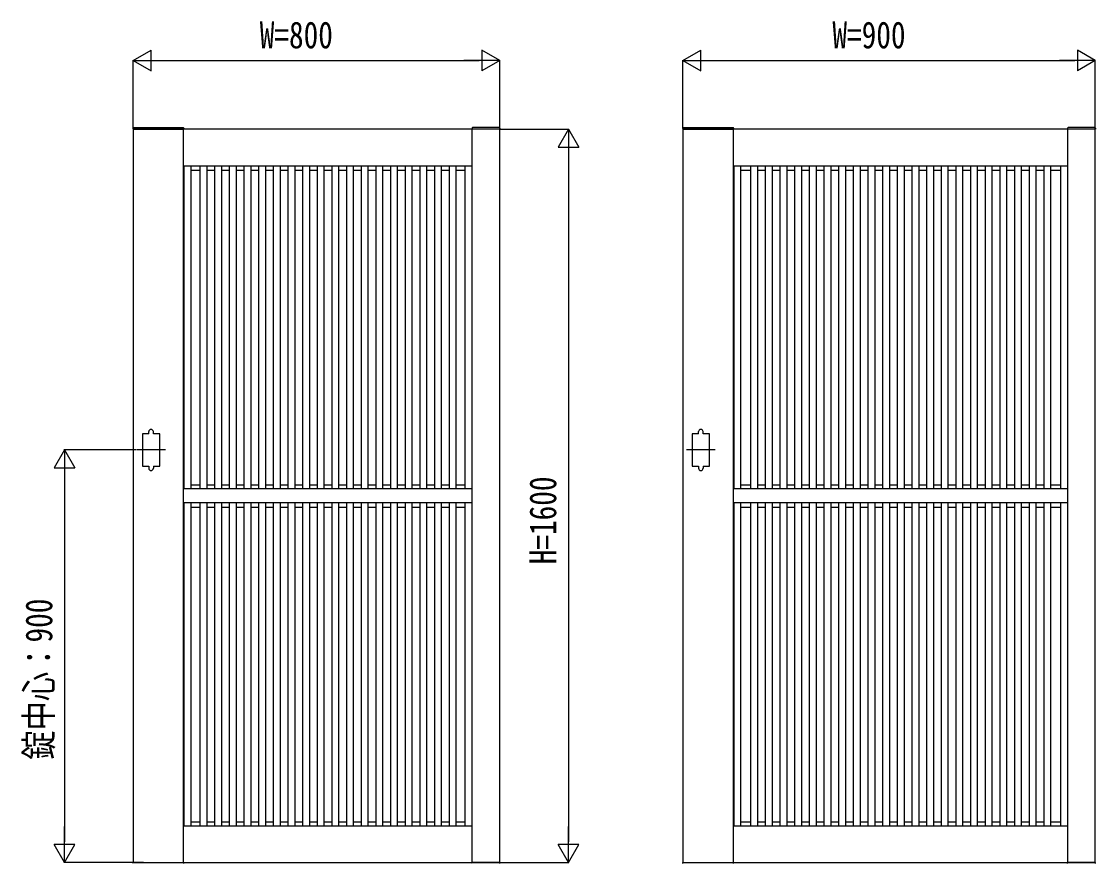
# Model space of a CAD drawing. Units: millimetres, scale not verified. Extents: x -8410 to 8410, y -5940 to 5940.
# Drawn here: x -854 to 1491, y -3153 to -1315 of the extents above; entities that cross this region are included whole.
import ezdxf
from ezdxf.enums import TextEntityAlignment as Align

# ---------------------------------------------------------------- set-up
doc = ezdxf.new("R2010")
doc.units = ezdxf.units.MM
doc.header["$LTSCALE"] = 30
for name, color, linetype in [('0-2_YKK_11', 7, 'Continuous'), ('0-3_YKK_A1', 4, 'Continuous'), ('0-4_YKK_D', 6, 'Continuous')]:
    doc.layers.add(name, color=color, linetype=linetype)
doc.styles.add('ＭＳ ゴシック', font='')
doc.styles.get('ＭＳ ゴシック').set_extended_font_data('MS Gothic')

msp = doc.modelspace()

# ---------------------------------------------------------------- linework, layer by layer
at = {"layer": '0-2_YKK_11'}
for p, q in [((-499.96, -3150), (-499.96, -1550)), ((130.04, -3150), (130.04, -1550)), ((700.04, -3150), (700.04, -1550)), ((1430.04, -3150), (1430.04, -1550)), ((-499.96, -1630), (130.04, -1630)), ((700.04, -1630), (1430.04, -1630)), ((130.04, -2334.5), (-499.96, -2334.5)), ((1430.04, -2334.5), (700.04, -2334.5)), ((130.04, -2365.5), (-499.96, -2365.5)), ((1430.04, -2365.5), (700.04, -2365.5)), ((-499.96, -3070), (130.04, -3070)), ((700.04, -3070), (1430.04, -3070))]:
    msp.add_line(p, q, dxfattribs=at)
for points in [[(-609.96, -1550), (-609.96, -3150), (190.04, -3150), (190.04, -1550)], [(590.04, -1550), (590.04, -3150), (1490.04, -3150), (1490.04, -1550)]]:
    msp.add_lwpolyline(points, close=True, dxfattribs=at)
at = {"layer": '0-3_YKK_A1'}
for p, q in [((-609.33, -1546.5), (-500.59, -1546.5)), ((189.41, -1546.5), (130.67, -1546.5)), ((590.67, -1546.5), (699.41, -1546.5)), ((1489.41, -1546.5), (1430.67, -1546.5)), ((-610.33, -1547.45), (-610.46, -1550)), ((-610.46, -1550), (-499.46, -1550)), ((-499.59, -1547.45), (-499.46, -1550)), ((129.67, -1547.45), (129.54, -1550)), ((190.54, -1550), (129.54, -1550)), ((190.41, -1547.45), (190.54, -1550)), ((589.67, -1547.45), (589.54, -1550)), ((589.54, -1550), (700.54, -1550)), ((700.41, -1547.45), (700.54, -1550)), ((1429.67, -1547.45), (1429.54, -1550)), ((1490.54, -1550), (1429.54, -1550)), ((1490.41, -1547.45), (1490.54, -1550)), ((-499.96, -1639.1), (-499.16, -1639.1)), ((-499.16, -1630), (-499.16, -2334.5)), ((-484.16, -1630), (-484.16, -2334.5)), ((-484.16, -1639.1), (-464.46, -1639.1)), ((-464.46, -1630), (-464.46, -2334.5)), ((-449.46, -1630), (-449.46, -2334.5)), ((-449.46, -1639.1), (-432.46, -1639.1)), ((-432.46, -1630), (-432.46, -2334.5)), ((-417.46, -1630), (-417.46, -2334.5)), ((-417.46, -1639.1), (-400.46, -1639.1)), ((-400.46, -1630), (-400.46, -2334.5)), ((-385.46, -1630), (-385.46, -2334.5)), ((-385.46, -1639.1), (-368.46, -1639.1)), ((-368.46, -1630), (-368.46, -2334.5)), ((-353.46, -1630), (-353.46, -2334.5)), ((-353.46, -1639.1), (-336.46, -1639.1)), ((-336.46, -1630), (-336.46, -2334.5)), ((-321.46, -1630), (-321.46, -2334.5)), ((-321.46, -1639.1), (-304.46, -1639.1)), ((-304.46, -1630), (-304.46, -2334.5)), ((-289.46, -1630), (-289.46, -2334.5)), ((-289.46, -1639.1), (-272.46, -1639.1)), ((-272.46, -1630), (-272.46, -2334.5)), ((-257.46, -1630), (-257.46, -2334.5)), ((-257.46, -1639.1), (-240.46, -1639.1)), ((-240.46, -1630), (-240.46, -2334.5)), ((-225.46, -1630), (-225.46, -2334.5)), ((-225.46, -1639.1), (-208.46, -1639.1)), ((-208.46, -1630), (-208.46, -2334.5)), ((-193.46, -1630), (-193.46, -2334.5)), ((-193.46, -1639.1), (-176.46, -1639.1)), ((-176.46, -1630), (-176.46, -2334.5)), ((-161.46, -1630), (-161.46, -2334.5)), ((-161.46, -1639.1), (-144.46, -1639.1)), ((-144.46, -1630), (-144.46, -2334.5)), ((-129.46, -1630), (-129.46, -2334.5)), ((-129.46, -1639.1), (-112.46, -1639.1)), ((-112.46, -1630), (-112.46, -2334.5)), ((-97.46, -1630), (-97.46, -2334.5)), ((-97.46, -1639.1), (-80.46, -1639.1)), ((-80.46, -1630), (-80.46, -2334.5)), ((-65.46, -1630), (-65.46, -2334.5)), ((-65.46, -1639.1), (-48.46, -1639.1)), ((-48.46, -1630), (-48.46, -2334.5)), ((-33.46, -1630), (-33.46, -2334.5)), ((-33.46, -1639.1), (-16.46, -1639.1)), ((-16.46, -1630), (-16.46, -2334.5)), ((-1.46, -1630), (-1.46, -2334.5)), ((-1.46, -1639.1), (15.54, -1639.1)), ((15.54, -1630), (15.54, -2334.5)), ((30.54, -1630), (30.54, -2334.5)), ((30.54, -1639.1), (47.54, -1639.1)), ((47.54, -1630), (47.54, -2334.5)), ((62.54, -1630), (62.54, -2334.5)), ((62.54, -1639.1), (79.54, -1639.1)), ((79.54, -1630), (79.54, -2334.5)), ((94.54, -1630), (94.54, -2334.5)), ((94.54, -1639.1), (114.24, -1639.1)), ((114.24, -1630), (114.24, -2334.5)), ((129.24, -1630), (129.24, -2334.5)), ((129.24, -1639.1), (130.04, -1639.1)), ((700.04, -1639.1), (700.84, -1639.1)), ((700.84, -1630), (700.84, -2334.5)), ((715.84, -1630), (715.84, -2334.5)), ((715.84, -1639.1), (737.54, -1639.1)), ((737.54, -1630), (737.54, -2334.5)), ((752.54, -1630), (752.54, -2334.5)), ((752.54, -1639.1), (769.54, -1639.1)), ((769.54, -1630), (769.54, -2334.5)), ((784.54, -1630), (784.54, -2334.5)), ((784.54, -1639.1), (801.54, -1639.1)), ((801.54, -1630), (801.54, -2334.5)), ((816.54, -1630), (816.54, -2334.5)), ((816.54, -1639.1), (833.54, -1639.1)), ((833.54, -1630), (833.54, -2334.5)), ((848.54, -1630), (848.54, -2334.5)), ((848.54, -1639.1), (865.54, -1639.1)), ((865.54, -1630), (865.54, -2334.5)), ((880.54, -1630), (880.54, -2334.5)), ((880.54, -1639.1), (897.54, -1639.1)), ((897.54, -1630), (897.54, -2334.5)), ((912.54, -1630), (912.54, -2334.5)), ((912.54, -1639.1), (929.54, -1639.1)), ((929.54, -1630), (929.54, -2334.5)), ((944.54, -1630), (944.54, -2334.5)), ((944.54, -1639.1), (961.54, -1639.1)), ((961.54, -1630), (961.54, -2334.5)), ((976.54, -1630), (976.54, -2334.5)), ((976.54, -1639.1), (993.54, -1639.1)), ((993.54, -1630), (993.54, -2334.5)), ((1008.54, -1630), (1008.54, -2334.5)), ((1008.54, -1639.1), (1025.54, -1639.1)), ((1025.54, -1630), (1025.54, -2334.5)), ((1040.54, -1630), (1040.54, -2334.5)), ((1040.54, -1639.1), (1057.54, -1639.1)), ((1057.54, -1630), (1057.54, -2334.5)), ((1072.54, -1630), (1072.54, -2334.5)), ((1072.54, -1639.1), (1089.54, -1639.1)), ((1089.54, -1630), (1089.54, -2334.5)), ((1104.54, -1630), (1104.54, -2334.5)), ((1104.54, -1639.1), (1121.54, -1639.1)), ((1121.54, -1630), (1121.54, -2334.5)), ((1136.54, -1630), (1136.54, -2334.5)), ((1136.54, -1639.1), (1153.54, -1639.1)), ((1153.54, -1630), (1153.54, -2334.5)), ((1168.54, -1630), (1168.54, -2334.5)), ((1168.54, -1639.1), (1185.54, -1639.1)), ((1185.54, -1630), (1185.54, -2334.5)), ((1200.54, -1630), (1200.54, -2334.5)), ((1200.54, -1639.1), (1217.54, -1639.1)), ((1217.54, -1630), (1217.54, -2334.5)), ((1232.54, -1630), (1232.54, -2334.5)), ((1232.54, -1639.1), (1249.54, -1639.1)), ((1249.54, -1630), (1249.54, -2334.5)), ((1264.54, -1630), (1264.54, -2334.5)), ((1264.54, -1639.1), (1281.54, -1639.1)), ((1281.54, -1630), (1281.54, -2334.5)), ((1296.54, -1630), (1296.54, -2334.5)), ((1296.54, -1639.1), (1313.54, -1639.1)), ((1313.54, -1630), (1313.54, -2334.5)), ((1328.54, -1630), (1328.54, -2334.5)), ((1328.54, -1639.1), (1345.54, -1639.1)), ((1345.54, -1630), (1345.54, -2334.5)), ((1360.54, -1630), (1360.54, -2334.5)), ((1360.54, -1639.1), (1377.54, -1639.1)), ((1377.54, -1630), (1377.54, -2334.5)), ((1392.54, -1630), (1392.54, -2334.5)), ((1392.54, -1639.1), (1414.24, -1639.1)), ((1414.24, -1630), (1414.24, -2334.5)), ((1429.24, -1630), (1429.24, -2334.5)), ((1429.24, -1639.1), (1430.04, -1639.1)), ((-575.96, -2215), (-575.96, -2210)), ((-565.96, -2215), (-565.96, -2210)), ((624.04, -2215), (624.04, -2210)), ((634.04, -2215), (634.04, -2210)), ((-539.46, -2250), (-602.46, -2250)), ((660.54, -2250), (597.54, -2250)), ((-575.96, -2285), (-575.96, -2290)), ((-565.96, -2285), (-565.96, -2290)), ((624.04, -2285), (624.04, -2290)), ((634.04, -2285), (634.04, -2290)), ((-499.96, -2326), (-499.16, -2326)), ((-484.16, -2326), (-464.46, -2326)), ((-449.46, -2326), (-432.46, -2326)), ((-417.46, -2326), (-400.46, -2326)), ((-385.46, -2326), (-368.46, -2326)), ((-353.46, -2326), (-336.46, -2326)), ((-321.46, -2326), (-304.46, -2326)), ((-289.46, -2326), (-272.46, -2326)), ((-257.46, -2326), (-240.46, -2326)), ((-225.46, -2326), (-208.46, -2326)), ((-193.46, -2326), (-176.46, -2326)), ((-161.46, -2326), (-144.46, -2326)), ((-129.46, -2326), (-112.46, -2326)), ((-97.46, -2326), (-80.46, -2326)), ((-65.46, -2326), (-48.46, -2326)), ((-33.46, -2326), (-16.46, -2326)), ((-1.46, -2326), (15.54, -2326)), ((30.54, -2326), (47.54, -2326)), ((62.54, -2326), (79.54, -2326)), ((94.54, -2326), (114.24, -2326)), ((129.24, -2326), (130.04, -2326)), ((700.04, -2326), (700.84, -2326)), ((715.84, -2326), (737.54, -2326)), ((752.54, -2326), (769.54, -2326)), ((784.54, -2326), (801.54, -2326)), ((816.54, -2326), (833.54, -2326)), ((848.54, -2326), (865.54, -2326)), ((880.54, -2326), (897.54, -2326)), ((912.54, -2326), (929.54, -2326)), ((944.54, -2326), (961.54, -2326)), ((976.54, -2326), (993.54, -2326)), ((1008.54, -2326), (1025.54, -2326)), ((1040.54, -2326), (1057.54, -2326)), ((1072.54, -2326), (1089.54, -2326)), ((1104.54, -2326), (1121.54, -2326)), ((1136.54, -2326), (1153.54, -2326)), ((1168.54, -2326), (1185.54, -2326)), ((1200.54, -2326), (1217.54, -2326)), ((1232.54, -2326), (1249.54, -2326)), ((1264.54, -2326), (1281.54, -2326)), ((1296.54, -2326), (1313.54, -2326)), ((1328.54, -2326), (1345.54, -2326)), ((1360.54, -2326), (1377.54, -2326)), ((1392.54, -2326), (1414.24, -2326)), ((1429.24, -2326), (1430.04, -2326)), ((-499.16, -2365.5), (-499.16, -3070)), ((-484.16, -2365.5), (-484.16, -3070)), ((-464.46, -2365.5), (-464.46, -3070)), ((-449.46, -2365.5), (-449.46, -3070)), ((-432.46, -2365.5), (-432.46, -3070)), ((-417.46, -2365.5), (-417.46, -3070)), ((-400.46, -2365.5), (-400.46, -3070)), ((-385.46, -2365.5), (-385.46, -3070)), ((-368.46, -2365.5), (-368.46, -3070)), ((-353.46, -2365.5), (-353.46, -3070)), ((-336.46, -2365.5), (-336.46, -3070)), ((-321.46, -2365.5), (-321.46, -3070)), ((-304.46, -2365.5), (-304.46, -3070)), ((-289.46, -2365.5), (-289.46, -3070)), ((-272.46, -2365.5), (-272.46, -3070)), ((-257.46, -2365.5), (-257.46, -3070)), ((-240.46, -2365.5), (-240.46, -3070)), ((-225.46, -2365.5), (-225.46, -3070)), ((-208.46, -2365.5), (-208.46, -3070)), ((-193.46, -2365.5), (-193.46, -3070)), ((-176.46, -2365.5), (-176.46, -3070)), ((-161.46, -2365.5), (-161.46, -3070)), ((-144.46, -2365.5), (-144.46, -3070)), ((-129.46, -2365.5), (-129.46, -3070)), ((-112.46, -2365.5), (-112.46, -3070)), ((-97.46, -2365.5), (-97.46, -3070)), ((-80.46, -2365.5), (-80.46, -3070)), ((-65.46, -2365.5), (-65.46, -3070)), ((-48.46, -2365.5), (-48.46, -3070)), ((-33.46, -2365.5), (-33.46, -3070)), ((-16.46, -2365.5), (-16.46, -3070)), ((-1.46, -2365.5), (-1.46, -3070)), ((15.54, -2365.5), (15.54, -3070)), ((30.54, -2365.5), (30.54, -3070)), ((47.54, -2365.5), (47.54, -3070)), ((62.54, -2365.5), (62.54, -3070)), ((79.54, -2365.5), (79.54, -3070)), ((94.54, -2365.5), (94.54, -3070)), ((114.24, -2365.5), (114.24, -3070)), ((129.24, -2365.5), (129.24, -3070)), ((700.84, -2365.5), (700.84, -3070)), ((715.84, -2365.5), (715.84, -3070)), ((737.54, -2365.5), (737.54, -3070)), ((752.54, -2365.5), (752.54, -3070)), ((769.54, -2365.5), (769.54, -3070)), ((784.54, -2365.5), (784.54, -3070)), ((801.54, -2365.5), (801.54, -3070)), ((816.54, -2365.5), (816.54, -3070)), ((833.54, -2365.5), (833.54, -3070)), ((848.54, -2365.5), (848.54, -3070)), ((865.54, -2365.5), (865.54, -3070)), ((880.54, -2365.5), (880.54, -3070)), ((897.54, -2365.5), (897.54, -3070)), ((912.54, -2365.5), (912.54, -3070)), ((929.54, -2365.5), (929.54, -3070)), ((944.54, -2365.5), (944.54, -3070)), ((961.54, -2365.5), (961.54, -3070)), ((976.54, -2365.5), (976.54, -3070)), ((993.54, -2365.5), (993.54, -3070)), ((1008.54, -2365.5), (1008.54, -3070)), ((1025.54, -2365.5), (1025.54, -3070)), ((1040.54, -2365.5), (1040.54, -3070)), ((1057.54, -2365.5), (1057.54, -3070)), ((1072.54, -2365.5), (1072.54, -3070)), ((1089.54, -2365.5), (1089.54, -3070)), ((1104.54, -2365.5), (1104.54, -3070)), ((1121.54, -2365.5), (1121.54, -3070)), ((1136.54, -2365.5), (1136.54, -3070)), ((1153.54, -2365.5), (1153.54, -3070)), ((1168.54, -2365.5), (1168.54, -3070)), ((1185.54, -2365.5), (1185.54, -3070)), ((1200.54, -2365.5), (1200.54, -3070)), ((1217.54, -2365.5), (1217.54, -3070)), ((1232.54, -2365.5), (1232.54, -3070)), ((1249.54, -2365.5), (1249.54, -3070)), ((1264.54, -2365.5), (1264.54, -3070)), ((1281.54, -2365.5), (1281.54, -3070)), ((1296.54, -2365.5), (1296.54, -3070)), ((1313.54, -2365.5), (1313.54, -3070)), ((1328.54, -2365.5), (1328.54, -3070)), ((1345.54, -2365.5), (1345.54, -3070)), ((1360.54, -2365.5), (1360.54, -3070)), ((1377.54, -2365.5), (1377.54, -3070)), ((1392.54, -2365.5), (1392.54, -3070)), ((1414.24, -2365.5), (1414.24, -3070)), ((1429.24, -2365.5), (1429.24, -3070)), ((-499.96, -2374.6), (-499.16, -2374.6)), ((-484.16, -2374.6), (-464.46, -2374.6)), ((-449.46, -2374.6), (-432.46, -2374.6)), ((-417.46, -2374.6), (-400.46, -2374.6)), ((-385.46, -2374.6), (-368.46, -2374.6)), ((-353.46, -2374.6), (-336.46, -2374.6)), ((-321.46, -2374.6), (-304.46, -2374.6)), ((-289.46, -2374.6), (-272.46, -2374.6)), ((-257.46, -2374.6), (-240.46, -2374.6)), ((-225.46, -2374.6), (-208.46, -2374.6)), ((-193.46, -2374.6), (-176.46, -2374.6)), ((-161.46, -2374.6), (-144.46, -2374.6)), ((-129.46, -2374.6), (-112.46, -2374.6)), ((-97.46, -2374.6), (-80.46, -2374.6)), ((-65.46, -2374.6), (-48.46, -2374.6)), ((-33.46, -2374.6), (-16.46, -2374.6)), ((-1.46, -2374.6), (15.54, -2374.6)), ((30.54, -2374.6), (47.54, -2374.6)), ((62.54, -2374.6), (79.54, -2374.6)), ((94.54, -2374.6), (114.24, -2374.6)), ((129.24, -2374.6), (130.04, -2374.6)), ((700.04, -2374.6), (700.84, -2374.6)), ((715.84, -2374.6), (737.54, -2374.6)), ((752.54, -2374.6), (769.54, -2374.6)), ((784.54, -2374.6), (801.54, -2374.6)), ((816.54, -2374.6), (833.54, -2374.6)), ((848.54, -2374.6), (865.54, -2374.6)), ((880.54, -2374.6), (897.54, -2374.6)), ((912.54, -2374.6), (929.54, -2374.6)), ((944.54, -2374.6), (961.54, -2374.6)), ((976.54, -2374.6), (993.54, -2374.6)), ((1008.54, -2374.6), (1025.54, -2374.6)), ((1040.54, -2374.6), (1057.54, -2374.6)), ((1072.54, -2374.6), (1089.54, -2374.6)), ((1104.54, -2374.6), (1121.54, -2374.6)), ((1136.54, -2374.6), (1153.54, -2374.6)), ((1168.54, -2374.6), (1185.54, -2374.6)), ((1200.54, -2374.6), (1217.54, -2374.6)), ((1232.54, -2374.6), (1249.54, -2374.6)), ((1264.54, -2374.6), (1281.54, -2374.6)), ((1296.54, -2374.6), (1313.54, -2374.6)), ((1328.54, -2374.6), (1345.54, -2374.6)), ((1360.54, -2374.6), (1377.54, -2374.6)), ((1392.54, -2374.6), (1414.24, -2374.6)), ((1429.24, -2374.6), (1430.04, -2374.6)), ((-499.96, -3061.5), (-499.16, -3061.5)), ((-484.16, -3061.5), (-464.46, -3061.5)), ((-449.46, -3061.5), (-432.46, -3061.5)), ((-417.46, -3061.5), (-400.46, -3061.5)), ((-385.46, -3061.5), (-368.46, -3061.5)), ((-353.46, -3061.5), (-336.46, -3061.5)), ((-321.46, -3061.5), (-304.46, -3061.5)), ((-289.46, -3061.5), (-272.46, -3061.5)), ((-257.46, -3061.5), (-240.46, -3061.5)), ((-225.46, -3061.5), (-208.46, -3061.5)), ((-193.46, -3061.5), (-176.46, -3061.5)), ((-161.46, -3061.5), (-144.46, -3061.5)), ((-129.46, -3061.5), (-112.46, -3061.5)), ((-97.46, -3061.5), (-80.46, -3061.5)), ((-65.46, -3061.5), (-48.46, -3061.5)), ((-33.46, -3061.5), (-16.46, -3061.5)), ((-1.46, -3061.5), (15.54, -3061.5)), ((30.54, -3061.5), (47.54, -3061.5)), ((62.54, -3061.5), (79.54, -3061.5)), ((94.54, -3061.5), (114.24, -3061.5)), ((129.24, -3061.5), (130.04, -3061.5)), ((700.04, -3061.5), (700.84, -3061.5)), ((715.84, -3061.5), (737.54, -3061.5)), ((752.54, -3061.5), (769.54, -3061.5)), ((784.54, -3061.5), (801.54, -3061.5)), ((816.54, -3061.5), (833.54, -3061.5)), ((848.54, -3061.5), (865.54, -3061.5)), ((880.54, -3061.5), (897.54, -3061.5)), ((912.54, -3061.5), (929.54, -3061.5)), ((944.54, -3061.5), (961.54, -3061.5)), ((976.54, -3061.5), (993.54, -3061.5)), ((1008.54, -3061.5), (1025.54, -3061.5)), ((1040.54, -3061.5), (1057.54, -3061.5)), ((1072.54, -3061.5), (1089.54, -3061.5)), ((1104.54, -3061.5), (1121.54, -3061.5)), ((1136.54, -3061.5), (1153.54, -3061.5)), ((1168.54, -3061.5), (1185.54, -3061.5)), ((1200.54, -3061.5), (1217.54, -3061.5)), ((1232.54, -3061.5), (1249.54, -3061.5)), ((1264.54, -3061.5), (1281.54, -3061.5)), ((1296.54, -3061.5), (1313.54, -3061.5)), ((1328.54, -3061.5), (1345.54, -3061.5)), ((1360.54, -3061.5), (1377.54, -3061.5)), ((1392.54, -3061.5), (1414.24, -3061.5)), ((1429.24, -3061.5), (1430.04, -3061.5)), ((-610.46, -3150), (-499.46, -3150)), ((-610.33, -3152.55), (-610.46, -3150)), ((-499.59, -3152.55), (-499.46, -3150)), ((190.54, -3150), (129.54, -3150)), ((129.67, -3152.55), (129.54, -3150)), ((190.41, -3152.55), (190.54, -3150)), ((589.54, -3150), (700.54, -3150)), ((589.67, -3152.55), (589.54, -3150)), ((700.41, -3152.55), (700.54, -3150)), ((1490.54, -3150), (1429.54, -3150)), ((1429.67, -3152.55), (1429.54, -3150)), ((1490.41, -3152.55), (1490.54, -3150))]:
    msp.add_line(p, q, dxfattribs=at)
for points in [[(-575.96, -2215), (-589.96, -2215), (-589.96, -2285), (-575.96, -2285)], [(-565.96, -2285), (-551.96, -2285), (-551.96, -2215), (-565.96, -2215)], [(624.04, -2215), (610.04, -2215), (610.04, -2285), (624.04, -2285)], [(634.04, -2285), (648.04, -2285), (648.04, -2215), (634.04, -2215)]]:
    msp.add_lwpolyline(points, dxfattribs=at)
for centre, radius, start, end in [((-609.33, -1547.5), 1, 90, 177), ((-500.59, -1547.5), 1, 3, 90), ((130.67, -1547.5), 1, 90, 177), ((189.41, -1547.5), 1, 3, 90), ((590.67, -1547.5), 1, 90, 177), ((699.41, -1547.5), 1, 3, 90), ((1430.67, -1547.5), 1, 90, 177), ((1489.41, -1547.5), 1, 3, 90), ((-570.96, -2210), 5, 0, 180), ((629.04, -2210), 5, 0, 180), ((-570.96, -2290), 5, 180, 0), ((629.04, -2290), 5, 180, 0)]:
    msp.add_arc(centre, radius, start, end, dxfattribs=at)
at = {"layer": '0-4_YKK_D'}
for p, q in [((-609.96, -1400), (-570.99, -1377.5)), ((-570.99, -1422.5), (-570.99, -1377.5)), ((190.04, -1400), (151.07, -1377.5)), ((151.07, -1377.5), (151.07, -1422.5)), ((590.04, -1400), (629.01, -1377.5)), ((629.01, -1422.5), (629.01, -1377.5)), ((1490.04, -1400), (1451.07, -1377.5)), ((1451.07, -1377.5), (1451.07, -1422.5)), ((-609.96, -1548), (-609.96, -1399)), ((-609.96, -1400), (-570.99, -1422.5)), ((-609.96, -1400), (-532.02, -1400)), ((-564.96, -1400), (145.04, -1400)), ((190.04, -1400), (112.1, -1400)), ((190.04, -1400), (151.07, -1422.5)), ((190.04, -1548), (190.04, -1399)), ((590.04, -1548), (590.04, -1399)), ((590.04, -1400), (629.01, -1422.5)), ((590.04, -1400), (667.98, -1400)), ((635.04, -1400), (1445.04, -1400)), ((1490.04, -1400), (1412.1, -1400)), ((1490.04, -1400), (1451.07, -1422.5)), ((1490.04, -1548), (1490.04, -1399)), ((192.04, -1550), (341.04, -1550)), ((340.04, -1550), (317.54, -1588.97)), ((340.04, -1550), (362.54, -1588.97)), ((340.04, -1550), (340.04, -1627.94)), ((317.54, -1588.97), (362.54, -1588.97)), ((340.04, -1595), (340.04, -3105)), ((-759.96, -2250), (-782.46, -2288.97)), ((-604.46, -2250), (-760.96, -2250)), ((-759.96, -2250), (-737.46, -2288.97)), ((-759.96, -2250), (-759.96, -2327.94)), ((-782.46, -2288.97), (-737.46, -2288.97)), ((-759.96, -2295), (-759.96, -3105)), ((-759.96, -3150), (-759.96, -3072.06)), ((340.04, -3150), (340.04, -3072.06)), ((-759.96, -3150), (-782.46, -3111.03)), ((-737.46, -3111.03), (-782.46, -3111.03)), ((-759.96, -3150), (-737.46, -3111.03)), ((340.04, -3150), (317.54, -3111.03)), ((362.54, -3111.03), (317.54, -3111.03)), ((340.04, -3150), (362.54, -3111.03)), ((-587.59, -3150), (-760.96, -3150)), ((192.04, -3150), (341.04, -3150))]:
    msp.add_line(p, q, dxfattribs=at)

# ---------------------------------------------------------------- texts
at = {"layer": '0-4_YKK_D', "style": 'ＭＳ ゴシック', "width": 0.8}
for s, p in [('W=800', (-333.69, -1391)), ('W=900', (916.31, -1391))]:
    msp.add_text(s, height=58.65, dxfattribs=at).set_placement(p, align=Align.BOTTOM_LEFT)
for s, p in [('H=1600', (331.04, -2499.33)), ('錠中心：900', (-768.96, -2926.13))]:
    msp.add_text(s, height=58.65, rotation=90, dxfattribs=at).set_placement(p, align=Align.BOTTOM_LEFT)

doc.saveas('drawing.dxf')
